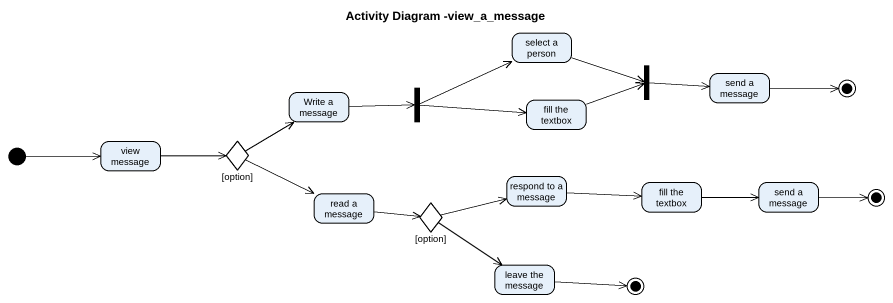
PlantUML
@startuml
title Activity Diagram -view_a_message
hide empty description
state "select a person" as select_a_person
state fork1 <<join>>
state "send a message" as send_a_message
state "Write a message" as Write_a_message
state fork2 <<fork>>
state "fill the textbox" as fill_the_textbox
state final1 <<end>>
state "view message" as view_message
state "[option]" as option <<choice>>
state "respond to a message" as respond_to_a_message
state "fill the textbox" as fill_the_textbox_2
state "send a message" as send_a_message_2
state final2 <<end>>
state "read a message" as read_a_message
state "[option]" as option_2 <<choice>>
state "leave the message" as leave_the_message
state final3 <<end>>
[*] -right-> view_message
select_a_person -right-> fork1
fork1 -right-> send_a_message
send_a_message -right-> final1
Write_a_message -right-> fork2
fork2 -right-> select_a_person
fork2 -right-> fill_the_textbox
fill_the_textbox -right-> fork1
view_message -right-> option
option -right-> Write_a_message
option -right-> read_a_message
respond_to_a_message -right-> fill_the_textbox_2
fill_the_textbox_2 -right-> send_a_message_2
send_a_message_2 -right-> final2
read_a_message -right-> option_2
option_2 -right-> respond_to_a_message
option_2 --> leave_the_message
leave_the_message -right-> final3
@enduml
